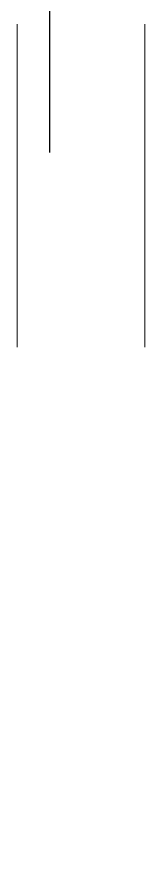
# Model space of a CAD drawing. Header units: millimetres. Extents: x 19 to 123, y 15 to 146.
# Drawn here: x 109.6 to 109.912, y 136.221 to 138.323 of the extents above; entities that cross this region are included whole.
import ezdxf

# ---------------------------------------------------------------- set-up
doc = ezdxf.new("R2010")
doc.units = ezdxf.units.MM
doc.linetypes.add('00 Ground$0$DASHED2', pattern=[9.525, 6.35, -3.175])
doc.layers.add('00 Ground$0$A-Proyecciones', color=252, linetype='Continuous', lineweight=0)

# ---------------------------------------------------------------- blocks, each defined once
blk = doc.blocks.new('00 Ground$0$Pata Arco')
at = {"layer": 'Defpoints'}
blk.add_line((-0.0978, 1.9), (-0.0978, -1.9), dxfattribs=at)
blk = doc.blocks.new('*U198')
at = {"layer": '00 Ground$0$A-Proyecciones', "rotation": 180}
blk.add_blockref('00 Ground$0$Pata Arco', (35.9822, 0), dxfattribs=at)
blk = doc.blocks.new('*U197')
at = {"layer": '00 Ground$0$A-Proyecciones', "color": 0, "linetype": 'ByBlock', "lineweight": -2}
blk.add_blockref('*U198', (0, 73), dxfattribs=at)

msp = doc.modelspace()

# ---------------------------------------------------------------- linework, layer by layer
at = {"layer": '00 Ground$0$A-Proyecciones', "linetype": '00 Ground$0$DASHED2', "ltscale": 0.5}
for points in [[(109.5998, 123.2268), (109.5998, 138.3058)], [(109.9118, 123.2268), (109.9118, 138.3058)]]:
    msp.add_lwpolyline(points, dxfattribs=at)

# ---------------------------------------------------------------- block references
at = {"layer": '00 Ground$0$A-Proyecciones'}
msp.add_blockref('*U197', (73.5998, 66.8913), dxfattribs=at)

doc.saveas('drawing.dxf')
